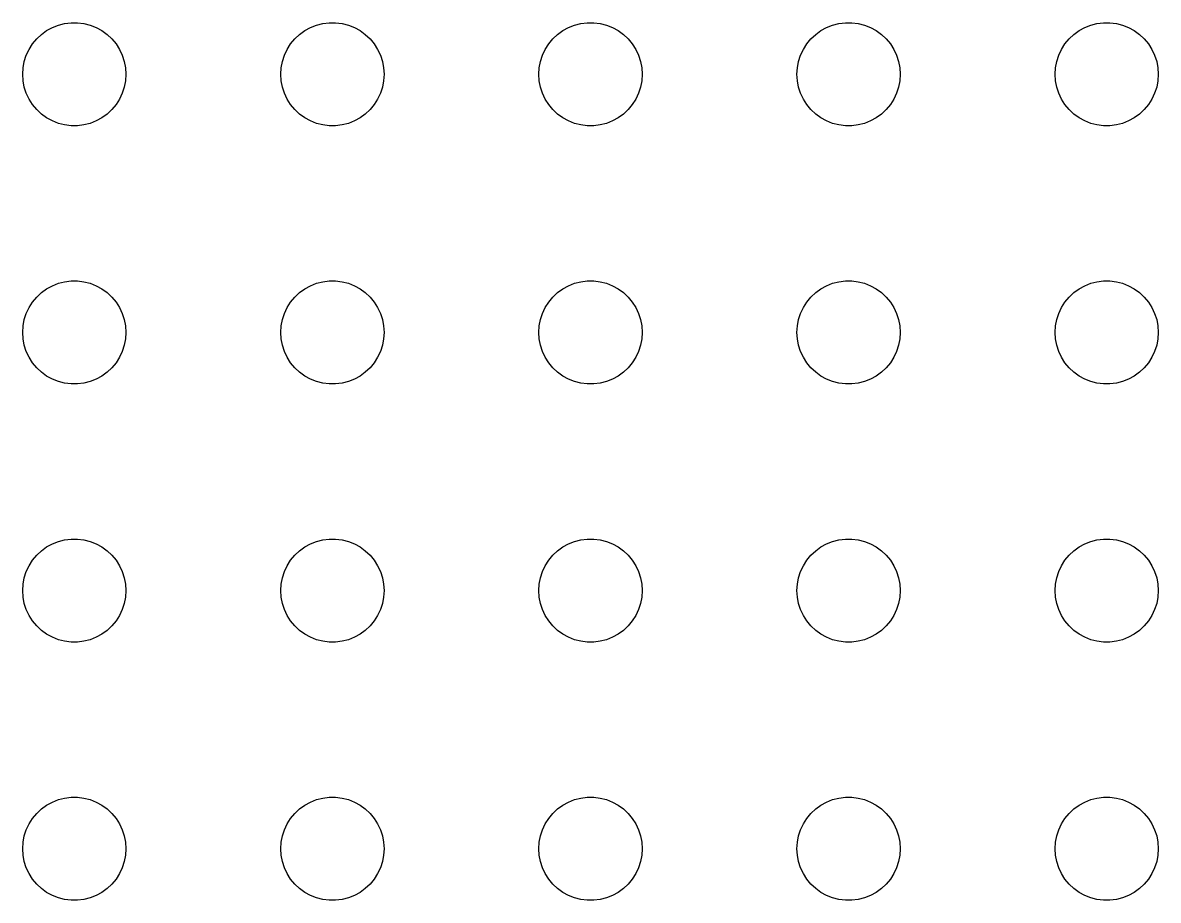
# Model space of a CAD drawing. Header units: metres. Extents: x -142 to 142, y -112 to 112.
# Drawn here: x -106.5 to -73.5, y -54 to -28.5 of the extents above; entities that cross this region are included whole.
import ezdxf

# ---------------------------------------------------------------- set-up
doc = ezdxf.new("R2010")
doc.units = ezdxf.units.M

msp = doc.modelspace()

# ---------------------------------------------------------------- linework, layer by layer
for p, q in [((-105.804, -28.7335), (-105.639, -28.6427)), ((-105.639, -28.6427), (-105.464, -28.5734)), ((-105.464, -28.5734), (-105.281, -28.5266)), ((-105.281, -28.5266), (-105.094, -28.503)), ((-105.094, -28.503), (-104.906, -28.503)), ((-104.906, -28.503), (-104.719, -28.5266)), ((-104.719, -28.5266), (-104.536, -28.5734)), ((-104.536, -28.5734), (-104.361, -28.6427)), ((-104.361, -28.6427), (-104.196, -28.7335)), ((-98.3037, -28.7335), (-98.1387, -28.6427)), ((-98.1387, -28.6427), (-97.9635, -28.5734)), ((-97.9635, -28.5734), (-97.7811, -28.5266)), ((-97.7811, -28.5266), (-97.5942, -28.503)), ((-97.5942, -28.503), (-97.4058, -28.503)), ((-97.4058, -28.503), (-97.2189, -28.5266)), ((-97.2189, -28.5266), (-97.0365, -28.5734)), ((-97.0365, -28.5734), (-96.8613, -28.6427)), ((-96.8613, -28.6427), (-96.6963, -28.7335)), ((-90.8037, -28.7335), (-90.6387, -28.6427)), ((-90.6387, -28.6427), (-90.4635, -28.5734)), ((-90.4635, -28.5734), (-90.2811, -28.5266)), ((-90.2811, -28.5266), (-90.0942, -28.503)), ((-90.0942, -28.503), (-89.9058, -28.503)), ((-89.9058, -28.503), (-89.7189, -28.5266)), ((-89.7189, -28.5266), (-89.5365, -28.5734)), ((-89.5365, -28.5734), (-89.3613, -28.6427)), ((-89.3613, -28.6427), (-89.1963, -28.7335)), ((-83.3037, -28.7335), (-83.1387, -28.6427)), ((-83.1387, -28.6427), (-82.9635, -28.5734)), ((-82.9635, -28.5734), (-82.7811, -28.5266)), ((-82.7811, -28.5266), (-82.5942, -28.503)), ((-82.5942, -28.503), (-82.4058, -28.503)), ((-82.4058, -28.503), (-82.2189, -28.5266)), ((-82.2189, -28.5266), (-82.0365, -28.5734)), ((-82.0365, -28.5734), (-81.8613, -28.6427)), ((-81.8613, -28.6427), (-81.6963, -28.7335)), ((-75.8037, -28.7335), (-75.6387, -28.6427)), ((-75.6387, -28.6427), (-75.4635, -28.5734)), ((-75.4635, -28.5734), (-75.2811, -28.5266)), ((-75.2811, -28.5266), (-75.0942, -28.503)), ((-75.0942, -28.503), (-74.9058, -28.503)), ((-74.9058, -28.503), (-74.7189, -28.5266)), ((-74.7189, -28.5266), (-74.5365, -28.5734)), ((-74.5365, -28.5734), (-74.3613, -28.6427)), ((-74.3613, -28.6427), (-74.1963, -28.7335)), ((-106.214, -29.1183), (-106.093, -28.9732)), ((-106.093, -28.9732), (-105.956, -28.8442)), ((-105.956, -28.8442), (-105.804, -28.7335)), ((-104.196, -28.7335), (-104.044, -28.8442)), ((-104.044, -28.8442), (-103.907, -28.9732)), ((-103.907, -28.9732), (-103.786, -29.1183)), ((-98.7135, -29.1183), (-98.5934, -28.9732)), ((-98.5934, -28.9732), (-98.4561, -28.8442)), ((-98.4561, -28.8442), (-98.3037, -28.7335)), ((-96.6963, -28.7335), (-96.5439, -28.8442)), ((-96.5439, -28.8442), (-96.4065, -28.9732)), ((-96.4065, -28.9732), (-96.2865, -29.1183)), ((-91.2135, -29.1183), (-91.0934, -28.9732)), ((-91.0934, -28.9732), (-90.9561, -28.8442)), ((-90.9561, -28.8442), (-90.8037, -28.7335)), ((-89.1963, -28.7335), (-89.0439, -28.8442)), ((-89.0439, -28.8442), (-88.9065, -28.9732)), ((-88.9065, -28.9732), (-88.7865, -29.1183)), ((-83.7135, -29.1183), (-83.5934, -28.9732)), ((-83.5934, -28.9732), (-83.4561, -28.8442)), ((-83.4561, -28.8442), (-83.3037, -28.7335)), ((-81.6963, -28.7335), (-81.5439, -28.8442)), ((-81.5439, -28.8442), (-81.4065, -28.9732)), ((-81.4065, -28.9732), (-81.2865, -29.1183)), ((-76.2135, -29.1183), (-76.0934, -28.9732)), ((-76.0934, -28.9732), (-75.9561, -28.8442)), ((-75.9561, -28.8442), (-75.8037, -28.7335)), ((-74.1963, -28.7335), (-74.0439, -28.8442)), ((-74.0439, -28.8442), (-73.9065, -28.9732)), ((-73.9065, -28.9732), (-73.7865, -29.1183)), ((-106.395, -29.4478), (-106.314, -29.2774)), ((-106.314, -29.2774), (-106.214, -29.1183)), ((-103.786, -29.1183), (-103.686, -29.2774)), ((-103.686, -29.2774), (-103.605, -29.4478)), ((-98.8947, -29.4478), (-98.8145, -29.2774)), ((-98.8145, -29.2774), (-98.7135, -29.1183)), ((-96.2865, -29.1183), (-96.1855, -29.2774)), ((-96.1855, -29.2774), (-96.1053, -29.4478)), ((-91.3947, -29.4478), (-91.3145, -29.2774)), ((-91.3145, -29.2774), (-91.2135, -29.1183)), ((-88.7865, -29.1183), (-88.6855, -29.2774)), ((-88.6855, -29.2774), (-88.6053, -29.4478)), ((-83.8947, -29.4478), (-83.8145, -29.2774)), ((-83.8145, -29.2774), (-83.7135, -29.1183)), ((-81.2865, -29.1183), (-81.1855, -29.2774)), ((-81.1855, -29.2774), (-81.1053, -29.4478)), ((-76.3947, -29.4478), (-76.3145, -29.2774)), ((-76.3145, -29.2774), (-76.2135, -29.1183)), ((-73.7865, -29.1183), (-73.6855, -29.2774)), ((-73.6855, -29.2774), (-73.6053, -29.4478)), ((-106.488, -29.812), (-106.453, -29.627)), ((-106.453, -29.627), (-106.395, -29.4478)), ((-103.605, -29.4478), (-103.547, -29.627)), ((-103.547, -29.627), (-103.512, -29.812)), ((-98.9882, -29.812), (-98.9529, -29.627)), ((-98.9529, -29.627), (-98.8947, -29.4478)), ((-96.1053, -29.4478), (-96.0471, -29.627)), ((-96.0471, -29.627), (-96.0118, -29.812)), ((-91.4882, -29.812), (-91.4529, -29.627)), ((-91.4529, -29.627), (-91.3947, -29.4478)), ((-88.6053, -29.4478), (-88.5471, -29.627)), ((-88.5471, -29.627), (-88.5118, -29.812)), ((-83.9882, -29.812), (-83.9529, -29.627)), ((-83.9529, -29.627), (-83.8947, -29.4478)), ((-81.1053, -29.4478), (-81.0471, -29.627)), ((-81.0471, -29.627), (-81.0118, -29.812)), ((-76.4882, -29.812), (-76.4529, -29.627)), ((-76.4529, -29.627), (-76.3947, -29.4478)), ((-73.6053, -29.4478), (-73.5471, -29.627)), ((-73.5471, -29.627), (-73.5118, -29.812)), ((-106.5, -30), (-106.488, -29.812)), ((-106.488, -30.188), (-106.5, -30)), ((-103.512, -29.812), (-103.5, -30)), ((-103.5, -30), (-103.512, -30.188)), ((-99, -30), (-98.9882, -29.812)), ((-98.9882, -30.188), (-99, -30)), ((-96.0118, -29.812), (-96, -30)), ((-96, -30), (-96.0118, -30.188)), ((-91.5, -30), (-91.4882, -29.812)), ((-91.4882, -30.188), (-91.5, -30)), ((-88.5118, -29.812), (-88.5, -30)), ((-88.5, -30), (-88.5118, -30.188)), ((-84, -30), (-83.9882, -29.812)), ((-83.9882, -30.188), (-84, -30)), ((-81.0118, -29.812), (-81, -30)), ((-81, -30), (-81.0118, -30.188)), ((-76.5, -30), (-76.4882, -29.812)), ((-76.4882, -30.188), (-76.5, -30)), ((-73.5118, -29.812), (-73.5, -30)), ((-73.5, -30), (-73.5118, -30.188)), ((-106.453, -30.373), (-106.488, -30.188)), ((-103.512, -30.188), (-103.547, -30.373)), ((-98.9529, -30.373), (-98.9882, -30.188)), ((-96.0118, -30.188), (-96.0471, -30.373)), ((-91.4529, -30.373), (-91.4882, -30.188)), ((-88.5118, -30.188), (-88.5471, -30.373)), ((-83.9529, -30.373), (-83.9882, -30.188)), ((-81.0118, -30.188), (-81.0471, -30.373)), ((-76.4529, -30.373), (-76.4882, -30.188)), ((-73.5118, -30.188), (-73.5471, -30.373)), ((-106.395, -30.5522), (-106.453, -30.373)), ((-106.314, -30.7226), (-106.395, -30.5522)), ((-103.605, -30.5522), (-103.686, -30.7226)), ((-103.547, -30.373), (-103.605, -30.5522)), ((-98.8947, -30.5522), (-98.9529, -30.373)), ((-98.8145, -30.7226), (-98.8947, -30.5522)), ((-96.1053, -30.5522), (-96.1855, -30.7226)), ((-96.0471, -30.373), (-96.1053, -30.5522)), ((-91.3947, -30.5522), (-91.4529, -30.373)), ((-91.3145, -30.7226), (-91.3947, -30.5522)), ((-88.6053, -30.5522), (-88.6855, -30.7226)), ((-88.5471, -30.373), (-88.6053, -30.5522)), ((-83.8947, -30.5522), (-83.9529, -30.373)), ((-83.8145, -30.7226), (-83.8947, -30.5522)), ((-81.1053, -30.5522), (-81.1855, -30.7226)), ((-81.0471, -30.373), (-81.1053, -30.5522)), ((-76.3947, -30.5522), (-76.4529, -30.373)), ((-76.3145, -30.7226), (-76.3947, -30.5522)), ((-73.6053, -30.5522), (-73.6855, -30.7226)), ((-73.5471, -30.373), (-73.6053, -30.5522)), ((-106.214, -30.8817), (-106.314, -30.7226)), ((-106.093, -31.0268), (-106.214, -30.8817)), ((-103.786, -30.8817), (-103.907, -31.0268)), ((-103.686, -30.7226), (-103.786, -30.8817)), ((-98.7135, -30.8817), (-98.8145, -30.7226)), ((-98.5934, -31.0268), (-98.7135, -30.8817)), ((-96.2865, -30.8817), (-96.4065, -31.0268)), ((-96.1855, -30.7226), (-96.2865, -30.8817)), ((-91.2135, -30.8817), (-91.3145, -30.7226)), ((-91.0934, -31.0268), (-91.2135, -30.8817)), ((-88.7865, -30.8817), (-88.9065, -31.0268)), ((-88.6855, -30.7226), (-88.7865, -30.8817)), ((-83.7135, -30.8817), (-83.8145, -30.7226)), ((-83.5934, -31.0268), (-83.7135, -30.8817)), ((-81.2865, -30.8817), (-81.4065, -31.0268)), ((-81.1855, -30.7226), (-81.2865, -30.8817)), ((-76.2135, -30.8817), (-76.3145, -30.7226)), ((-76.0934, -31.0268), (-76.2135, -30.8817)), ((-73.7865, -30.8817), (-73.9065, -31.0268)), ((-73.6855, -30.7226), (-73.7865, -30.8817)), ((-105.956, -31.1558), (-106.093, -31.0268)), ((-105.804, -31.2665), (-105.956, -31.1558)), ((-105.639, -31.3572), (-105.804, -31.2665)), ((-104.196, -31.2665), (-104.361, -31.3572)), ((-104.044, -31.1558), (-104.196, -31.2665)), ((-103.907, -31.0268), (-104.044, -31.1558)), ((-98.4561, -31.1558), (-98.5934, -31.0268)), ((-98.3037, -31.2665), (-98.4561, -31.1558)), ((-98.1387, -31.3572), (-98.3037, -31.2665)), ((-96.6963, -31.2665), (-96.8613, -31.3572)), ((-96.5439, -31.1558), (-96.6963, -31.2665)), ((-96.4065, -31.0268), (-96.5439, -31.1558)), ((-90.9561, -31.1558), (-91.0934, -31.0268)), ((-90.8037, -31.2665), (-90.9561, -31.1558)), ((-90.6387, -31.3572), (-90.8037, -31.2665)), ((-89.1963, -31.2665), (-89.3613, -31.3572)), ((-89.0439, -31.1558), (-89.1963, -31.2665)), ((-88.9065, -31.0268), (-89.0439, -31.1558)), ((-83.4561, -31.1558), (-83.5934, -31.0268)), ((-83.3037, -31.2665), (-83.4561, -31.1558)), ((-83.1387, -31.3572), (-83.3037, -31.2665)), ((-81.6963, -31.2665), (-81.8613, -31.3572)), ((-81.5439, -31.1558), (-81.6963, -31.2665)), ((-81.4065, -31.0268), (-81.5439, -31.1558)), ((-75.9561, -31.1558), (-76.0934, -31.0268)), ((-75.8037, -31.2665), (-75.9561, -31.1558)), ((-75.6387, -31.3572), (-75.8037, -31.2665)), ((-74.1963, -31.2665), (-74.3613, -31.3572)), ((-74.0439, -31.1558), (-74.1963, -31.2665)), ((-73.9065, -31.0268), (-74.0439, -31.1558)), ((-105.464, -31.4266), (-105.639, -31.3572)), ((-105.281, -31.4734), (-105.464, -31.4266)), ((-105.094, -31.497), (-105.281, -31.4734)), ((-104.906, -31.497), (-105.094, -31.497)), ((-104.719, -31.4734), (-104.906, -31.497)), ((-104.536, -31.4266), (-104.719, -31.4734)), ((-104.361, -31.3572), (-104.536, -31.4266)), ((-97.9635, -31.4266), (-98.1387, -31.3572)), ((-97.7811, -31.4734), (-97.9635, -31.4266)), ((-97.5942, -31.497), (-97.7811, -31.4734)), ((-97.4058, -31.497), (-97.5942, -31.497)), ((-97.2189, -31.4734), (-97.4058, -31.497)), ((-97.0365, -31.4266), (-97.2189, -31.4734)), ((-96.8613, -31.3572), (-97.0365, -31.4266)), ((-90.4635, -31.4266), (-90.6387, -31.3572)), ((-90.2811, -31.4734), (-90.4635, -31.4266)), ((-90.0942, -31.497), (-90.2811, -31.4734)), ((-89.9058, -31.497), (-90.0942, -31.497)), ((-89.7189, -31.4734), (-89.9058, -31.497)), ((-89.5365, -31.4266), (-89.7189, -31.4734)), ((-89.3613, -31.3572), (-89.5365, -31.4266)), ((-82.9635, -31.4266), (-83.1387, -31.3572)), ((-82.7811, -31.4734), (-82.9635, -31.4266)), ((-82.5942, -31.497), (-82.7811, -31.4734)), ((-82.4058, -31.497), (-82.5942, -31.497)), ((-82.2189, -31.4734), (-82.4058, -31.497)), ((-82.0365, -31.4266), (-82.2189, -31.4734)), ((-81.8613, -31.3572), (-82.0365, -31.4266)), ((-75.4635, -31.4266), (-75.6387, -31.3572)), ((-75.2811, -31.4734), (-75.4635, -31.4266)), ((-75.0942, -31.497), (-75.2811, -31.4734)), ((-74.9058, -31.497), (-75.0942, -31.497)), ((-74.7189, -31.4734), (-74.9058, -31.497)), ((-74.5365, -31.4266), (-74.7189, -31.4734)), ((-74.3613, -31.3572), (-74.5365, -31.4266)), ((-105.956, -36.3442), (-105.804, -36.2335)), ((-105.804, -36.2335), (-105.639, -36.1428)), ((-105.639, -36.1428), (-105.464, -36.0734)), ((-105.464, -36.0734), (-105.281, -36.0266)), ((-105.281, -36.0266), (-105.094, -36.003)), ((-105.094, -36.003), (-104.906, -36.003)), ((-104.906, -36.003), (-104.719, -36.0266)), ((-104.719, -36.0266), (-104.536, -36.0734)), ((-104.536, -36.0734), (-104.361, -36.1428)), ((-104.361, -36.1428), (-104.196, -36.2335)), ((-104.196, -36.2335), (-104.044, -36.3442)), ((-98.4561, -36.3442), (-98.3037, -36.2335)), ((-98.3037, -36.2335), (-98.1387, -36.1428)), ((-98.1387, -36.1428), (-97.9635, -36.0734)), ((-97.9635, -36.0734), (-97.7811, -36.0266)), ((-97.7811, -36.0266), (-97.5942, -36.003)), ((-97.5942, -36.003), (-97.4058, -36.003)), ((-97.4058, -36.003), (-97.2189, -36.0266)), ((-97.2189, -36.0266), (-97.0365, -36.0734)), ((-97.0365, -36.0734), (-96.8613, -36.1428)), ((-96.8613, -36.1428), (-96.6963, -36.2335)), ((-96.6963, -36.2335), (-96.5439, -36.3442)), ((-90.9561, -36.3442), (-90.8037, -36.2335)), ((-90.8037, -36.2335), (-90.6387, -36.1428)), ((-90.6387, -36.1428), (-90.4635, -36.0734)), ((-90.4635, -36.0734), (-90.2811, -36.0266)), ((-90.2811, -36.0266), (-90.0942, -36.003)), ((-90.0942, -36.003), (-89.9058, -36.003)), ((-89.9058, -36.003), (-89.7189, -36.0266)), ((-89.7189, -36.0266), (-89.5365, -36.0734)), ((-89.5365, -36.0734), (-89.3613, -36.1428)), ((-89.3613, -36.1428), (-89.1963, -36.2335)), ((-89.1963, -36.2335), (-89.0439, -36.3442)), ((-83.4561, -36.3442), (-83.3037, -36.2335)), ((-83.3037, -36.2335), (-83.1387, -36.1428)), ((-83.1387, -36.1428), (-82.9635, -36.0734)), ((-82.9635, -36.0734), (-82.7811, -36.0266)), ((-82.7811, -36.0266), (-82.5942, -36.003)), ((-82.5942, -36.003), (-82.4058, -36.003)), ((-82.4058, -36.003), (-82.2189, -36.0266)), ((-82.2189, -36.0266), (-82.0365, -36.0734)), ((-82.0365, -36.0734), (-81.8613, -36.1428)), ((-81.8613, -36.1428), (-81.6963, -36.2335)), ((-81.6963, -36.2335), (-81.5439, -36.3442)), ((-75.9561, -36.3442), (-75.8037, -36.2335)), ((-75.8037, -36.2335), (-75.6387, -36.1428)), ((-75.6387, -36.1428), (-75.4635, -36.0734)), ((-75.4635, -36.0734), (-75.2811, -36.0266)), ((-75.2811, -36.0266), (-75.0942, -36.003)), ((-75.0942, -36.003), (-74.9058, -36.003)), ((-74.9058, -36.003), (-74.7189, -36.0266)), ((-74.7189, -36.0266), (-74.5365, -36.0734)), ((-74.5365, -36.0734), (-74.3613, -36.1428)), ((-74.3613, -36.1428), (-74.1963, -36.2335)), ((-74.1963, -36.2335), (-74.0439, -36.3442)), ((-106.314, -36.7774), (-106.214, -36.6183)), ((-106.214, -36.6183), (-106.093, -36.4732)), ((-106.093, -36.4732), (-105.956, -36.3442)), ((-104.044, -36.3442), (-103.907, -36.4732)), ((-103.907, -36.4732), (-103.786, -36.6183)), ((-103.786, -36.6183), (-103.686, -36.7774)), ((-98.8145, -36.7774), (-98.7135, -36.6183)), ((-98.7135, -36.6183), (-98.5934, -36.4732)), ((-98.5934, -36.4732), (-98.4561, -36.3442)), ((-96.5439, -36.3442), (-96.4065, -36.4732)), ((-96.4065, -36.4732), (-96.2865, -36.6183)), ((-96.2865, -36.6183), (-96.1855, -36.7774)), ((-91.3145, -36.7774), (-91.2135, -36.6183)), ((-91.2135, -36.6183), (-91.0934, -36.4732)), ((-91.0934, -36.4732), (-90.9561, -36.3442)), ((-89.0439, -36.3442), (-88.9065, -36.4732)), ((-88.9065, -36.4732), (-88.7865, -36.6183)), ((-88.7865, -36.6183), (-88.6855, -36.7774)), ((-83.8145, -36.7774), (-83.7135, -36.6183)), ((-83.7135, -36.6183), (-83.5934, -36.4732)), ((-83.5934, -36.4732), (-83.4561, -36.3442)), ((-81.5439, -36.3442), (-81.4065, -36.4732)), ((-81.4065, -36.4732), (-81.2865, -36.6183)), ((-81.2865, -36.6183), (-81.1855, -36.7774)), ((-76.3145, -36.7774), (-76.2135, -36.6183)), ((-76.2135, -36.6183), (-76.0934, -36.4732)), ((-76.0934, -36.4732), (-75.9561, -36.3442)), ((-74.0439, -36.3442), (-73.9065, -36.4732)), ((-73.9065, -36.4732), (-73.7865, -36.6183)), ((-73.7865, -36.6183), (-73.6855, -36.7774)), ((-106.453, -37.127), (-106.395, -36.9478)), ((-106.395, -36.9478), (-106.314, -36.7774)), ((-103.686, -36.7774), (-103.605, -36.9478)), ((-103.605, -36.9478), (-103.547, -37.127)), ((-98.9529, -37.127), (-98.8947, -36.9478)), ((-98.8947, -36.9478), (-98.8145, -36.7774)), ((-96.1855, -36.7774), (-96.1053, -36.9478)), ((-96.1053, -36.9478), (-96.0471, -37.127)), ((-91.4529, -37.127), (-91.3947, -36.9478)), ((-91.3947, -36.9478), (-91.3145, -36.7774)), ((-88.6855, -36.7774), (-88.6053, -36.9478)), ((-88.6053, -36.9478), (-88.5471, -37.127)), ((-83.9529, -37.127), (-83.8947, -36.9478)), ((-83.8947, -36.9478), (-83.8145, -36.7774)), ((-81.1855, -36.7774), (-81.1053, -36.9478)), ((-81.1053, -36.9478), (-81.0471, -37.127)), ((-76.4529, -37.127), (-76.3947, -36.9478)), ((-76.3947, -36.9478), (-76.3145, -36.7774)), ((-73.6855, -36.7774), (-73.6053, -36.9478)), ((-73.6053, -36.9478), (-73.5471, -37.127)), ((-106.488, -37.312), (-106.453, -37.127)), ((-103.547, -37.127), (-103.512, -37.312)), ((-98.9882, -37.312), (-98.9529, -37.127)), ((-96.0471, -37.127), (-96.0118, -37.312)), ((-91.4882, -37.312), (-91.4529, -37.127)), ((-88.5471, -37.127), (-88.5118, -37.312)), ((-83.9882, -37.312), (-83.9529, -37.127)), ((-81.0471, -37.127), (-81.0118, -37.312)), ((-76.4882, -37.312), (-76.4529, -37.127)), ((-73.5471, -37.127), (-73.5118, -37.312)), ((-106.5, -37.5), (-106.488, -37.312)), ((-106.488, -37.688), (-106.5, -37.5)), ((-103.512, -37.312), (-103.5, -37.5)), ((-103.5, -37.5), (-103.512, -37.688)), ((-99, -37.5), (-98.9882, -37.312)), ((-98.9882, -37.688), (-99, -37.5)), ((-96.0118, -37.312), (-96, -37.5)), ((-96, -37.5), (-96.0118, -37.688)), ((-91.5, -37.5), (-91.4882, -37.312)), ((-91.4882, -37.688), (-91.5, -37.5)), ((-88.5118, -37.312), (-88.5, -37.5)), ((-88.5, -37.5), (-88.5118, -37.688)), ((-84, -37.5), (-83.9882, -37.312)), ((-83.9882, -37.688), (-84, -37.5)), ((-81.0118, -37.312), (-81, -37.5)), ((-81, -37.5), (-81.0118, -37.688)), ((-76.5, -37.5), (-76.4882, -37.312)), ((-76.4882, -37.688), (-76.5, -37.5)), ((-73.5118, -37.312), (-73.5, -37.5)), ((-73.5, -37.5), (-73.5118, -37.688)), ((-106.453, -37.873), (-106.488, -37.688)), ((-106.395, -38.0522), (-106.453, -37.873)), ((-103.547, -37.873), (-103.605, -38.0522)), ((-103.512, -37.688), (-103.547, -37.873)), ((-98.9529, -37.873), (-98.9882, -37.688)), ((-98.8947, -38.0522), (-98.9529, -37.873)), ((-96.0471, -37.873), (-96.1053, -38.0522)), ((-96.0118, -37.688), (-96.0471, -37.873)), ((-91.4529, -37.873), (-91.4882, -37.688)), ((-91.3947, -38.0522), (-91.4529, -37.873)), ((-88.5471, -37.873), (-88.6053, -38.0522)), ((-88.5118, -37.688), (-88.5471, -37.873)), ((-83.9529, -37.873), (-83.9882, -37.688)), ((-83.8947, -38.0522), (-83.9529, -37.873)), ((-81.0471, -37.873), (-81.1053, -38.0522)), ((-81.0118, -37.688), (-81.0471, -37.873)), ((-76.4529, -37.873), (-76.4882, -37.688)), ((-76.3947, -38.0522), (-76.4529, -37.873)), ((-73.5471, -37.873), (-73.6053, -38.0522)), ((-73.5118, -37.688), (-73.5471, -37.873)), ((-106.314, -38.2226), (-106.395, -38.0522)), ((-106.214, -38.3817), (-106.314, -38.2226)), ((-103.686, -38.2226), (-103.786, -38.3817)), ((-103.605, -38.0522), (-103.686, -38.2226)), ((-98.8145, -38.2226), (-98.8947, -38.0522)), ((-98.7135, -38.3817), (-98.8145, -38.2226)), ((-96.1855, -38.2226), (-96.2865, -38.3817)), ((-96.1053, -38.0522), (-96.1855, -38.2226)), ((-91.3145, -38.2226), (-91.3947, -38.0522)), ((-91.2135, -38.3817), (-91.3145, -38.2226)), ((-88.6855, -38.2226), (-88.7865, -38.3817)), ((-88.6053, -38.0522), (-88.6855, -38.2226)), ((-83.8145, -38.2226), (-83.8947, -38.0522)), ((-83.7135, -38.3817), (-83.8145, -38.2226)), ((-81.1855, -38.2226), (-81.2865, -38.3817)), ((-81.1053, -38.0522), (-81.1855, -38.2226)), ((-76.3145, -38.2226), (-76.3947, -38.0522)), ((-76.2135, -38.3817), (-76.3145, -38.2226)), ((-73.6855, -38.2226), (-73.7865, -38.3817)), ((-73.6053, -38.0522), (-73.6855, -38.2226)), ((-106.093, -38.5268), (-106.214, -38.3817)), ((-105.956, -38.6558), (-106.093, -38.5268)), ((-103.907, -38.5268), (-104.044, -38.6558)), ((-103.786, -38.3817), (-103.907, -38.5268)), ((-98.5934, -38.5268), (-98.7135, -38.3817)), ((-98.4561, -38.6558), (-98.5934, -38.5268)), ((-96.4065, -38.5268), (-96.5439, -38.6558)), ((-96.2865, -38.3817), (-96.4065, -38.5268)), ((-91.0934, -38.5268), (-91.2135, -38.3817)), ((-90.9561, -38.6558), (-91.0934, -38.5268)), ((-88.9065, -38.5268), (-89.0439, -38.6558)), ((-88.7865, -38.3817), (-88.9065, -38.5268)), ((-83.5934, -38.5268), (-83.7135, -38.3817)), ((-83.4561, -38.6558), (-83.5934, -38.5268)), ((-81.4065, -38.5268), (-81.5439, -38.6558)), ((-81.2865, -38.3817), (-81.4065, -38.5268)), ((-76.0934, -38.5268), (-76.2135, -38.3817)), ((-75.9561, -38.6558), (-76.0934, -38.5268)), ((-73.9065, -38.5268), (-74.0439, -38.6558)), ((-73.7865, -38.3817), (-73.9065, -38.5268)), ((-105.804, -38.7665), (-105.956, -38.6558)), ((-105.639, -38.8572), (-105.804, -38.7665)), ((-105.464, -38.9266), (-105.639, -38.8572)), ((-105.281, -38.9734), (-105.464, -38.9266)), ((-104.536, -38.9266), (-104.719, -38.9734)), ((-104.361, -38.8572), (-104.536, -38.9266)), ((-104.196, -38.7665), (-104.361, -38.8572)), ((-104.044, -38.6558), (-104.196, -38.7665)), ((-98.3037, -38.7665), (-98.4561, -38.6558)), ((-98.1387, -38.8572), (-98.3037, -38.7665)), ((-97.9635, -38.9266), (-98.1387, -38.8572)), ((-97.7811, -38.9734), (-97.9635, -38.9266)), ((-97.0365, -38.9266), (-97.2189, -38.9734)), ((-96.8613, -38.8572), (-97.0365, -38.9266)), ((-96.6963, -38.7665), (-96.8613, -38.8572)), ((-96.5439, -38.6558), (-96.6963, -38.7665)), ((-90.8037, -38.7665), (-90.9561, -38.6558)), ((-90.6387, -38.8572), (-90.8037, -38.7665)), ((-90.4635, -38.9266), (-90.6387, -38.8572)), ((-90.2811, -38.9734), (-90.4635, -38.9266)), ((-89.5365, -38.9266), (-89.7189, -38.9734)), ((-89.3613, -38.8572), (-89.5365, -38.9266)), ((-89.1963, -38.7665), (-89.3613, -38.8572)), ((-89.0439, -38.6558), (-89.1963, -38.7665)), ((-83.3037, -38.7665), (-83.4561, -38.6558)), ((-83.1387, -38.8572), (-83.3037, -38.7665)), ((-82.9635, -38.9266), (-83.1387, -38.8572)), ((-82.7811, -38.9734), (-82.9635, -38.9266)), ((-82.0365, -38.9266), (-82.2189, -38.9734)), ((-81.8613, -38.8572), (-82.0365, -38.9266)), ((-81.6963, -38.7665), (-81.8613, -38.8572)), ((-81.5439, -38.6558), (-81.6963, -38.7665)), ((-75.8037, -38.7665), (-75.9561, -38.6558)), ((-75.6387, -38.8572), (-75.8037, -38.7665)), ((-75.4635, -38.9266), (-75.6387, -38.8572)), ((-75.2811, -38.9734), (-75.4635, -38.9266)), ((-74.5365, -38.9266), (-74.7189, -38.9734)), ((-74.3613, -38.8572), (-74.5365, -38.9266)), ((-74.1963, -38.7665), (-74.3613, -38.8572)), ((-74.0439, -38.6558), (-74.1963, -38.7665)), ((-105.094, -38.997), (-105.281, -38.9734)), ((-104.906, -38.997), (-105.094, -38.997)), ((-104.719, -38.9734), (-104.906, -38.997)), ((-97.5942, -38.997), (-97.7811, -38.9734)), ((-97.4058, -38.997), (-97.5942, -38.997)), ((-97.2189, -38.9734), (-97.4058, -38.997)), ((-90.0942, -38.997), (-90.2811, -38.9734)), ((-89.9058, -38.997), (-90.0942, -38.997)), ((-89.7189, -38.9734), (-89.9058, -38.997)), ((-82.5942, -38.997), (-82.7811, -38.9734)), ((-82.4058, -38.997), (-82.5942, -38.997)), ((-82.2189, -38.9734), (-82.4058, -38.997)), ((-75.0942, -38.997), (-75.2811, -38.9734)), ((-74.9058, -38.997), (-75.0942, -38.997)), ((-74.7189, -38.9734), (-74.9058, -38.997)), ((-105.464, -43.5734), (-105.281, -43.5266)), ((-105.281, -43.5266), (-105.094, -43.503)), ((-105.094, -43.503), (-104.906, -43.503)), ((-104.906, -43.503), (-104.719, -43.5266)), ((-104.719, -43.5266), (-104.536, -43.5734)), ((-97.9635, -43.5734), (-97.7811, -43.5266)), ((-97.7811, -43.5266), (-97.5942, -43.503)), ((-97.5942, -43.503), (-97.4058, -43.503)), ((-97.4058, -43.503), (-97.2189, -43.5266)), ((-97.2189, -43.5266), (-97.0365, -43.5734)), ((-90.4635, -43.5734), (-90.2811, -43.5266)), ((-90.2811, -43.5266), (-90.0942, -43.503)), ((-90.0942, -43.503), (-89.9058, -43.503)), ((-89.9058, -43.503), (-89.7189, -43.5266)), ((-89.7189, -43.5266), (-89.5365, -43.5734)), ((-82.9635, -43.5734), (-82.7811, -43.5266)), ((-82.7811, -43.5266), (-82.5942, -43.503)), ((-82.5942, -43.503), (-82.4058, -43.503)), ((-82.4058, -43.503), (-82.2189, -43.5266)), ((-82.2189, -43.5266), (-82.0365, -43.5734)), ((-75.4635, -43.5734), (-75.2811, -43.5266)), ((-75.2811, -43.5266), (-75.0942, -43.503)), ((-75.0942, -43.503), (-74.9058, -43.503)), ((-74.9058, -43.503), (-74.7189, -43.5266)), ((-74.7189, -43.5266), (-74.5365, -43.5734)), ((-106.093, -43.9732), (-105.956, -43.8442)), ((-105.956, -43.8442), (-105.804, -43.7335)), ((-105.804, -43.7335), (-105.639, -43.6428)), ((-105.639, -43.6428), (-105.464, -43.5734)), ((-104.536, -43.5734), (-104.361, -43.6428)), ((-104.361, -43.6428), (-104.196, -43.7335)), ((-104.196, -43.7335), (-104.044, -43.8442)), ((-104.044, -43.8442), (-103.907, -43.9732)), ((-98.5934, -43.9732), (-98.4561, -43.8442)), ((-98.4561, -43.8442), (-98.3037, -43.7335)), ((-98.3037, -43.7335), (-98.1387, -43.6428)), ((-98.1387, -43.6428), (-97.9635, -43.5734)), ((-97.0365, -43.5734), (-96.8613, -43.6428)), ((-96.8613, -43.6428), (-96.6963, -43.7335)), ((-96.6963, -43.7335), (-96.5439, -43.8442)), ((-96.5439, -43.8442), (-96.4065, -43.9732)), ((-91.0934, -43.9732), (-90.9561, -43.8442)), ((-90.9561, -43.8442), (-90.8037, -43.7335)), ((-90.8037, -43.7335), (-90.6387, -43.6428)), ((-90.6387, -43.6428), (-90.4635, -43.5734)), ((-89.5365, -43.5734), (-89.3613, -43.6428)), ((-89.3613, -43.6428), (-89.1963, -43.7335)), ((-89.1963, -43.7335), (-89.0439, -43.8442)), ((-89.0439, -43.8442), (-88.9065, -43.9732)), ((-83.5934, -43.9732), (-83.4561, -43.8442)), ((-83.4561, -43.8442), (-83.3037, -43.7335)), ((-83.3037, -43.7335), (-83.1387, -43.6428)), ((-83.1387, -43.6428), (-82.9635, -43.5734)), ((-82.0365, -43.5734), (-81.8613, -43.6428)), ((-81.8613, -43.6428), (-81.6963, -43.7335)), ((-81.6963, -43.7335), (-81.5439, -43.8442)), ((-81.5439, -43.8442), (-81.4065, -43.9732)), ((-76.0934, -43.9732), (-75.9561, -43.8442)), ((-75.9561, -43.8442), (-75.8037, -43.7335)), ((-75.8037, -43.7335), (-75.6387, -43.6428)), ((-75.6387, -43.6428), (-75.4635, -43.5734)), ((-74.5365, -43.5734), (-74.3613, -43.6428)), ((-74.3613, -43.6428), (-74.1963, -43.7335)), ((-74.1963, -43.7335), (-74.0439, -43.8442)), ((-74.0439, -43.8442), (-73.9065, -43.9732)), ((-106.314, -44.2774), (-106.214, -44.1183)), ((-106.214, -44.1183), (-106.093, -43.9732)), ((-103.907, -43.9732), (-103.786, -44.1183)), ((-103.786, -44.1183), (-103.686, -44.2774)), ((-98.8145, -44.2774), (-98.7135, -44.1183)), ((-98.7135, -44.1183), (-98.5934, -43.9732)), ((-96.4065, -43.9732), (-96.2865, -44.1183)), ((-96.2865, -44.1183), (-96.1855, -44.2774)), ((-91.3145, -44.2774), (-91.2135, -44.1183)), ((-91.2135, -44.1183), (-91.0934, -43.9732)), ((-88.9065, -43.9732), (-88.7865, -44.1183)), ((-88.7865, -44.1183), (-88.6855, -44.2774)), ((-83.8145, -44.2774), (-83.7135, -44.1183)), ((-83.7135, -44.1183), (-83.5934, -43.9732)), ((-81.4065, -43.9732), (-81.2865, -44.1183)), ((-81.2865, -44.1183), (-81.1855, -44.2774)), ((-76.3145, -44.2774), (-76.2135, -44.1183)), ((-76.2135, -44.1183), (-76.0934, -43.9732)), ((-73.9065, -43.9732), (-73.7865, -44.1183)), ((-73.7865, -44.1183), (-73.6855, -44.2774)), ((-106.453, -44.627), (-106.395, -44.4478)), ((-106.395, -44.4478), (-106.314, -44.2774)), ((-103.686, -44.2774), (-103.605, -44.4478)), ((-103.605, -44.4478), (-103.547, -44.627)), ((-98.9529, -44.627), (-98.8947, -44.4478)), ((-98.8947, -44.4478), (-98.8145, -44.2774)), ((-96.1855, -44.2774), (-96.1053, -44.4478)), ((-96.1053, -44.4478), (-96.0471, -44.627)), ((-91.4529, -44.627), (-91.3947, -44.4478)), ((-91.3947, -44.4478), (-91.3145, -44.2774)), ((-88.6855, -44.2774), (-88.6053, -44.4478)), ((-88.6053, -44.4478), (-88.5471, -44.627)), ((-83.9529, -44.627), (-83.8947, -44.4478)), ((-83.8947, -44.4478), (-83.8145, -44.2774)), ((-81.1855, -44.2774), (-81.1053, -44.4478)), ((-81.1053, -44.4478), (-81.0471, -44.627)), ((-76.4529, -44.627), (-76.3947, -44.4478)), ((-76.3947, -44.4478), (-76.3145, -44.2774)), ((-73.6855, -44.2774), (-73.6053, -44.4478)), ((-73.6053, -44.4478), (-73.5471, -44.627)), ((-106.5, -45), (-106.488, -44.812)), ((-106.488, -44.812), (-106.453, -44.627)), ((-103.547, -44.627), (-103.512, -44.812)), ((-103.512, -44.812), (-103.5, -45)), ((-99, -45), (-98.9882, -44.812)), ((-98.9882, -44.812), (-98.9529, -44.627)), ((-96.0471, -44.627), (-96.0118, -44.812)), ((-96.0118, -44.812), (-96, -45)), ((-91.5, -45), (-91.4882, -44.812)), ((-91.4882, -44.812), (-91.4529, -44.627)), ((-88.5471, -44.627), (-88.5118, -44.812)), ((-88.5118, -44.812), (-88.5, -45)), ((-84, -45), (-83.9882, -44.812)), ((-83.9882, -44.812), (-83.9529, -44.627)), ((-81.0471, -44.627), (-81.0118, -44.812)), ((-81.0118, -44.812), (-81, -45)), ((-76.5, -45), (-76.4882, -44.812)), ((-76.4882, -44.812), (-76.4529, -44.627)), ((-73.5471, -44.627), (-73.5118, -44.812)), ((-73.5118, -44.812), (-73.5, -45)), ((-106.488, -45.188), (-106.5, -45)), ((-106.453, -45.373), (-106.488, -45.188)), ((-103.512, -45.188), (-103.547, -45.373)), ((-103.5, -45), (-103.512, -45.188)), ((-98.9882, -45.188), (-99, -45)), ((-98.9529, -45.373), (-98.9882, -45.188)), ((-96.0118, -45.188), (-96.0471, -45.373)), ((-96, -45), (-96.0118, -45.188)), ((-91.4882, -45.188), (-91.5, -45)), ((-91.4529, -45.373), (-91.4882, -45.188)), ((-88.5118, -45.188), (-88.5471, -45.373)), ((-88.5, -45), (-88.5118, -45.188)), ((-83.9882, -45.188), (-84, -45)), ((-83.9529, -45.373), (-83.9882, -45.188)), ((-81.0118, -45.188), (-81.0471, -45.373)), ((-81, -45), (-81.0118, -45.188)), ((-76.4882, -45.188), (-76.5, -45)), ((-76.4529, -45.373), (-76.4882, -45.188)), ((-73.5118, -45.188), (-73.5471, -45.373)), ((-73.5, -45), (-73.5118, -45.188)), ((-106.395, -45.5522), (-106.453, -45.373)), ((-103.547, -45.373), (-103.605, -45.5522)), ((-98.8947, -45.5522), (-98.9529, -45.373)), ((-96.0471, -45.373), (-96.1053, -45.5522)), ((-91.3947, -45.5522), (-91.4529, -45.373)), ((-88.5471, -45.373), (-88.6053, -45.5522)), ((-83.8947, -45.5522), (-83.9529, -45.373)), ((-81.0471, -45.373), (-81.1053, -45.5522)), ((-76.3947, -45.5522), (-76.4529, -45.373)), ((-73.5471, -45.373), (-73.6053, -45.5522)), ((-106.314, -45.7226), (-106.395, -45.5522)), ((-106.214, -45.8817), (-106.314, -45.7226)), ((-103.686, -45.7226), (-103.786, -45.8817)), ((-103.605, -45.5522), (-103.686, -45.7226)), ((-98.8145, -45.7226), (-98.8947, -45.5522)), ((-98.7135, -45.8817), (-98.8145, -45.7226)), ((-96.1855, -45.7226), (-96.2865, -45.8817)), ((-96.1053, -45.5522), (-96.1855, -45.7226)), ((-91.3145, -45.7226), (-91.3947, -45.5522)), ((-91.2135, -45.8817), (-91.3145, -45.7226)), ((-88.6855, -45.7226), (-88.7865, -45.8817)), ((-88.6053, -45.5522), (-88.6855, -45.7226)), ((-83.8145, -45.7226), (-83.8947, -45.5522)), ((-83.7135, -45.8817), (-83.8145, -45.7226)), ((-81.1855, -45.7226), (-81.2865, -45.8817)), ((-81.1053, -45.5522), (-81.1855, -45.7226)), ((-76.3145, -45.7226), (-76.3947, -45.5522)), ((-76.2135, -45.8817), (-76.3145, -45.7226)), ((-73.6855, -45.7226), (-73.7865, -45.8817)), ((-73.6053, -45.5522), (-73.6855, -45.7226)), ((-106.093, -46.0268), (-106.214, -45.8817)), ((-105.956, -46.1558), (-106.093, -46.0268)), ((-105.804, -46.2665), (-105.956, -46.1558)), ((-104.044, -46.1558), (-104.196, -46.2665)), ((-103.907, -46.0268), (-104.044, -46.1558)), ((-103.786, -45.8817), (-103.907, -46.0268)), ((-98.5934, -46.0268), (-98.7135, -45.8817)), ((-98.4561, -46.1558), (-98.5934, -46.0268)), ((-98.3037, -46.2665), (-98.4561, -46.1558)), ((-96.5439, -46.1558), (-96.6963, -46.2665)), ((-96.4065, -46.0268), (-96.5439, -46.1558)), ((-96.2865, -45.8817), (-96.4065, -46.0268)), ((-91.0934, -46.0268), (-91.2135, -45.8817)), ((-90.9561, -46.1558), (-91.0934, -46.0268)), ((-90.8037, -46.2665), (-90.9561, -46.1558)), ((-89.0439, -46.1558), (-89.1963, -46.2665)), ((-88.9065, -46.0268), (-89.0439, -46.1558)), ((-88.7865, -45.8817), (-88.9065, -46.0268)), ((-83.5934, -46.0268), (-83.7135, -45.8817)), ((-83.4561, -46.1558), (-83.5934, -46.0268)), ((-83.3037, -46.2665), (-83.4561, -46.1558)), ((-81.5439, -46.1558), (-81.6963, -46.2665)), ((-81.4065, -46.0268), (-81.5439, -46.1558)), ((-81.2865, -45.8817), (-81.4065, -46.0268)), ((-76.0934, -46.0268), (-76.2135, -45.8817)), ((-75.9561, -46.1558), (-76.0934, -46.0268)), ((-75.8037, -46.2665), (-75.9561, -46.1558)), ((-74.0439, -46.1558), (-74.1963, -46.2665)), ((-73.9065, -46.0268), (-74.0439, -46.1558)), ((-73.7865, -45.8817), (-73.9065, -46.0268)), ((-105.639, -46.3572), (-105.804, -46.2665)), ((-105.464, -46.4266), (-105.639, -46.3572)), ((-105.281, -46.4734), (-105.464, -46.4266)), ((-105.094, -46.497), (-105.281, -46.4734)), ((-104.906, -46.497), (-105.094, -46.497)), ((-104.719, -46.4734), (-104.906, -46.497)), ((-104.536, -46.4266), (-104.719, -46.4734)), ((-104.361, -46.3572), (-104.536, -46.4266)), ((-104.196, -46.2665), (-104.361, -46.3572)), ((-98.1387, -46.3572), (-98.3037, -46.2665)), ((-97.9635, -46.4266), (-98.1387, -46.3572)), ((-97.7811, -46.4734), (-97.9635, -46.4266)), ((-97.5942, -46.497), (-97.7811, -46.4734)), ((-97.4058, -46.497), (-97.5942, -46.497)), ((-97.2189, -46.4734), (-97.4058, -46.497)), ((-97.0365, -46.4266), (-97.2189, -46.4734)), ((-96.8613, -46.3572), (-97.0365, -46.4266)), ((-96.6963, -46.2665), (-96.8613, -46.3572)), ((-90.6387, -46.3572), (-90.8037, -46.2665)), ((-90.4635, -46.4266), (-90.6387, -46.3572)), ((-90.2811, -46.4734), (-90.4635, -46.4266)), ((-90.0942, -46.497), (-90.2811, -46.4734)), ((-89.9058, -46.497), (-90.0942, -46.497)), ((-89.7189, -46.4734), (-89.9058, -46.497)), ((-89.5365, -46.4266), (-89.7189, -46.4734)), ((-89.3613, -46.3572), (-89.5365, -46.4266)), ((-89.1963, -46.2665), (-89.3613, -46.3572)), ((-83.1387, -46.3572), (-83.3037, -46.2665)), ((-82.9635, -46.4266), (-83.1387, -46.3572)), ((-82.7811, -46.4734), (-82.9635, -46.4266)), ((-82.5942, -46.497), (-82.7811, -46.4734)), ((-82.4058, -46.497), (-82.5942, -46.497)), ((-82.2189, -46.4734), (-82.4058, -46.497)), ((-82.0365, -46.4266), (-82.2189, -46.4734)), ((-81.8613, -46.3572), (-82.0365, -46.4266)), ((-81.6963, -46.2665), (-81.8613, -46.3572)), ((-75.6387, -46.3572), (-75.8037, -46.2665)), ((-75.4635, -46.4266), (-75.6387, -46.3572)), ((-75.2811, -46.4734), (-75.4635, -46.4266)), ((-75.0942, -46.497), (-75.2811, -46.4734)), ((-74.9058, -46.497), (-75.0942, -46.497)), ((-74.7189, -46.4734), (-74.9058, -46.497)), ((-74.5365, -46.4266), (-74.7189, -46.4734)), ((-74.3613, -46.3572), (-74.5365, -46.4266)), ((-74.1963, -46.2665), (-74.3613, -46.3572)), ((-105.804, -51.2335), (-105.639, -51.1428)), ((-105.639, -51.1428), (-105.464, -51.0734)), ((-105.464, -51.0734), (-105.281, -51.0266)), ((-105.281, -51.0266), (-105.094, -51.003)), ((-105.094, -51.003), (-104.906, -51.003)), ((-104.906, -51.003), (-104.719, -51.0266)), ((-104.719, -51.0266), (-104.536, -51.0734)), ((-104.536, -51.0734), (-104.361, -51.1428)), ((-104.361, -51.1428), (-104.196, -51.2335)), ((-98.3037, -51.2335), (-98.1387, -51.1428)), ((-98.1387, -51.1428), (-97.9635, -51.0734)), ((-97.9635, -51.0734), (-97.7811, -51.0266)), ((-97.7811, -51.0266), (-97.5942, -51.003)), ((-97.5942, -51.003), (-97.4058, -51.003)), ((-97.4058, -51.003), (-97.2189, -51.0266)), ((-97.2189, -51.0266), (-97.0365, -51.0734)), ((-97.0365, -51.0734), (-96.8613, -51.1428)), ((-96.8613, -51.1428), (-96.6963, -51.2335)), ((-90.8037, -51.2335), (-90.6387, -51.1428)), ((-90.6387, -51.1428), (-90.4635, -51.0734)), ((-90.4635, -51.0734), (-90.2811, -51.0266)), ((-90.2811, -51.0266), (-90.0942, -51.003)), ((-90.0942, -51.003), (-89.9058, -51.003)), ((-89.9058, -51.003), (-89.7189, -51.0266)), ((-89.7189, -51.0266), (-89.5365, -51.0734)), ((-89.5365, -51.0734), (-89.3613, -51.1428)), ((-89.3613, -51.1428), (-89.1963, -51.2335)), ((-83.3037, -51.2335), (-83.1387, -51.1428)), ((-83.1387, -51.1428), (-82.9635, -51.0734)), ((-82.9635, -51.0734), (-82.7811, -51.0266)), ((-82.7811, -51.0266), (-82.5942, -51.003)), ((-82.5942, -51.003), (-82.4058, -51.003)), ((-82.4058, -51.003), (-82.2189, -51.0266)), ((-82.2189, -51.0266), (-82.0365, -51.0734)), ((-82.0365, -51.0734), (-81.8613, -51.1428)), ((-81.8613, -51.1428), (-81.6963, -51.2335)), ((-75.8037, -51.2335), (-75.6387, -51.1428)), ((-75.6387, -51.1428), (-75.4635, -51.0734)), ((-75.4635, -51.0734), (-75.2811, -51.0266)), ((-75.2811, -51.0266), (-75.0942, -51.003)), ((-75.0942, -51.003), (-74.9058, -51.003)), ((-74.9058, -51.003), (-74.7189, -51.0266)), ((-74.7189, -51.0266), (-74.5365, -51.0734)), ((-74.5365, -51.0734), (-74.3613, -51.1428)), ((-74.3613, -51.1428), (-74.1963, -51.2335)), ((-106.214, -51.6183), (-106.093, -51.4732)), ((-106.093, -51.4732), (-105.956, -51.3442)), ((-105.956, -51.3442), (-105.804, -51.2335)), ((-104.196, -51.2335), (-104.044, -51.3442)), ((-104.044, -51.3442), (-103.907, -51.4732)), ((-103.907, -51.4732), (-103.786, -51.6183)), ((-98.7135, -51.6183), (-98.5934, -51.4732)), ((-98.5934, -51.4732), (-98.4561, -51.3442)), ((-98.4561, -51.3442), (-98.3037, -51.2335)), ((-96.6963, -51.2335), (-96.5439, -51.3442)), ((-96.5439, -51.3442), (-96.4065, -51.4732)), ((-96.4065, -51.4732), (-96.2865, -51.6183)), ((-91.2135, -51.6183), (-91.0934, -51.4732)), ((-91.0934, -51.4732), (-90.9561, -51.3442)), ((-90.9561, -51.3442), (-90.8037, -51.2335)), ((-89.1963, -51.2335), (-89.0439, -51.3442)), ((-89.0439, -51.3442), (-88.9065, -51.4732)), ((-88.9065, -51.4732), (-88.7865, -51.6183)), ((-83.7135, -51.6183), (-83.5934, -51.4732)), ((-83.5934, -51.4732), (-83.4561, -51.3442)), ((-83.4561, -51.3442), (-83.3037, -51.2335)), ((-81.6963, -51.2335), (-81.5439, -51.3442)), ((-81.5439, -51.3442), (-81.4065, -51.4732)), ((-81.4065, -51.4732), (-81.2865, -51.6183)), ((-76.2135, -51.6183), (-76.0934, -51.4732)), ((-76.0934, -51.4732), (-75.9561, -51.3442)), ((-75.9561, -51.3442), (-75.8037, -51.2335)), ((-74.1963, -51.2335), (-74.0439, -51.3442)), ((-74.0439, -51.3442), (-73.9065, -51.4732)), ((-73.9065, -51.4732), (-73.7865, -51.6183)), ((-106.395, -51.9478), (-106.314, -51.7774)), ((-106.314, -51.7774), (-106.214, -51.6183)), ((-103.786, -51.6183), (-103.686, -51.7774)), ((-103.686, -51.7774), (-103.605, -51.9478)), ((-98.8947, -51.9478), (-98.8145, -51.7774)), ((-98.8145, -51.7774), (-98.7135, -51.6183)), ((-96.2865, -51.6183), (-96.1855, -51.7774)), ((-96.1855, -51.7774), (-96.1053, -51.9478)), ((-91.3947, -51.9478), (-91.3145, -51.7774)), ((-91.3145, -51.7774), (-91.2135, -51.6183)), ((-88.7865, -51.6183), (-88.6855, -51.7774)), ((-88.6855, -51.7774), (-88.6053, -51.9478)), ((-83.8947, -51.9478), (-83.8145, -51.7774)), ((-83.8145, -51.7774), (-83.7135, -51.6183)), ((-81.2865, -51.6183), (-81.1855, -51.7774)), ((-81.1855, -51.7774), (-81.1053, -51.9478)), ((-76.3947, -51.9478), (-76.3145, -51.7774)), ((-76.3145, -51.7774), (-76.2135, -51.6183)), ((-73.7865, -51.6183), (-73.6855, -51.7774)), ((-73.6855, -51.7774), (-73.6053, -51.9478)), ((-106.488, -52.312), (-106.453, -52.127)), ((-106.453, -52.127), (-106.395, -51.9478)), ((-103.605, -51.9478), (-103.547, -52.127)), ((-103.547, -52.127), (-103.512, -52.312)), ((-98.9882, -52.312), (-98.9529, -52.127)), ((-98.9529, -52.127), (-98.8947, -51.9478)), ((-96.1053, -51.9478), (-96.0471, -52.127)), ((-96.0471, -52.127), (-96.0118, -52.312)), ((-91.4882, -52.312), (-91.4529, -52.127)), ((-91.4529, -52.127), (-91.3947, -51.9478)), ((-88.6053, -51.9478), (-88.5471, -52.127)), ((-88.5471, -52.127), (-88.5118, -52.312)), ((-83.9882, -52.312), (-83.9529, -52.127)), ((-83.9529, -52.127), (-83.8947, -51.9478)), ((-81.1053, -51.9478), (-81.0471, -52.127)), ((-81.0471, -52.127), (-81.0118, -52.312)), ((-76.4882, -52.312), (-76.4529, -52.127)), ((-76.4529, -52.127), (-76.3947, -51.9478)), ((-73.6053, -51.9478), (-73.5471, -52.127)), ((-73.5471, -52.127), (-73.5118, -52.312)), ((-106.5, -52.5), (-106.488, -52.312)), ((-103.512, -52.312), (-103.5, -52.5)), ((-99, -52.5), (-98.9882, -52.312)), ((-96.0118, -52.312), (-96, -52.5)), ((-91.5, -52.5), (-91.4882, -52.312)), ((-88.5118, -52.312), (-88.5, -52.5)), ((-84, -52.5), (-83.9882, -52.312)), ((-81.0118, -52.312), (-81, -52.5)), ((-76.5, -52.5), (-76.4882, -52.312)), ((-73.5118, -52.312), (-73.5, -52.5)), ((-106.488, -52.688), (-106.5, -52.5)), ((-106.453, -52.873), (-106.488, -52.688)), ((-103.512, -52.688), (-103.547, -52.873)), ((-103.5, -52.5), (-103.512, -52.688)), ((-98.9882, -52.688), (-99, -52.5)), ((-98.9529, -52.873), (-98.9882, -52.688)), ((-96.0118, -52.688), (-96.0471, -52.873)), ((-96, -52.5), (-96.0118, -52.688)), ((-91.4882, -52.688), (-91.5, -52.5)), ((-91.4529, -52.873), (-91.4882, -52.688)), ((-88.5118, -52.688), (-88.5471, -52.873)), ((-88.5, -52.5), (-88.5118, -52.688)), ((-83.9882, -52.688), (-84, -52.5)), ((-83.9529, -52.873), (-83.9882, -52.688)), ((-81.0118, -52.688), (-81.0471, -52.873)), ((-81, -52.5), (-81.0118, -52.688)), ((-76.4882, -52.688), (-76.5, -52.5)), ((-76.4529, -52.873), (-76.4882, -52.688)), ((-73.5118, -52.688), (-73.5471, -52.873)), ((-73.5, -52.5), (-73.5118, -52.688)), ((-106.395, -53.0522), (-106.453, -52.873)), ((-106.314, -53.2226), (-106.395, -53.0522)), ((-103.605, -53.0522), (-103.686, -53.2226)), ((-103.547, -52.873), (-103.605, -53.0522)), ((-98.8947, -53.0522), (-98.9529, -52.873)), ((-98.8145, -53.2226), (-98.8947, -53.0522)), ((-96.1053, -53.0522), (-96.1855, -53.2226)), ((-96.0471, -52.873), (-96.1053, -53.0522)), ((-91.3947, -53.0522), (-91.4529, -52.873)), ((-91.3145, -53.2226), (-91.3947, -53.0522)), ((-88.6053, -53.0522), (-88.6855, -53.2226)), ((-88.5471, -52.873), (-88.6053, -53.0522)), ((-83.8947, -53.0522), (-83.9529, -52.873)), ((-83.8145, -53.2226), (-83.8947, -53.0522)), ((-81.1053, -53.0522), (-81.1855, -53.2226)), ((-81.0471, -52.873), (-81.1053, -53.0522)), ((-76.3947, -53.0522), (-76.4529, -52.873)), ((-76.3145, -53.2226), (-76.3947, -53.0522)), ((-73.6053, -53.0522), (-73.6855, -53.2226)), ((-73.5471, -52.873), (-73.6053, -53.0522)), ((-106.214, -53.3817), (-106.314, -53.2226)), ((-106.093, -53.5268), (-106.214, -53.3817)), ((-103.786, -53.3817), (-103.907, -53.5268)), ((-103.686, -53.2226), (-103.786, -53.3817)), ((-98.7135, -53.3817), (-98.8145, -53.2226)), ((-98.5934, -53.5268), (-98.7135, -53.3817)), ((-96.2865, -53.3817), (-96.4065, -53.5268)), ((-96.1855, -53.2226), (-96.2865, -53.3817)), ((-91.2135, -53.3817), (-91.3145, -53.2226)), ((-91.0934, -53.5268), (-91.2135, -53.3817)), ((-88.7865, -53.3817), (-88.9065, -53.5268)), ((-88.6855, -53.2226), (-88.7865, -53.3817)), ((-83.7135, -53.3817), (-83.8145, -53.2226)), ((-83.5934, -53.5268), (-83.7135, -53.3817)), ((-81.2865, -53.3817), (-81.4065, -53.5268)), ((-81.1855, -53.2226), (-81.2865, -53.3817)), ((-76.2135, -53.3817), (-76.3145, -53.2226)), ((-76.0934, -53.5268), (-76.2135, -53.3817)), ((-73.7865, -53.3817), (-73.9065, -53.5268)), ((-73.6855, -53.2226), (-73.7865, -53.3817)), ((-105.956, -53.6558), (-106.093, -53.5268)), ((-105.804, -53.7665), (-105.956, -53.6558)), ((-105.639, -53.8572), (-105.804, -53.7665)), ((-104.196, -53.7665), (-104.361, -53.8572)), ((-104.044, -53.6558), (-104.196, -53.7665)), ((-103.907, -53.5268), (-104.044, -53.6558)), ((-98.4561, -53.6558), (-98.5934, -53.5268)), ((-98.3037, -53.7665), (-98.4561, -53.6558)), ((-98.1387, -53.8572), (-98.3037, -53.7665)), ((-96.6963, -53.7665), (-96.8613, -53.8572)), ((-96.5439, -53.6558), (-96.6963, -53.7665)), ((-96.4065, -53.5268), (-96.5439, -53.6558)), ((-90.9561, -53.6558), (-91.0934, -53.5268)), ((-90.8037, -53.7665), (-90.9561, -53.6558)), ((-90.6387, -53.8572), (-90.8037, -53.7665)), ((-89.1963, -53.7665), (-89.3613, -53.8572)), ((-89.0439, -53.6558), (-89.1963, -53.7665)), ((-88.9065, -53.5268), (-89.0439, -53.6558)), ((-83.4561, -53.6558), (-83.5934, -53.5268)), ((-83.3037, -53.7665), (-83.4561, -53.6558)), ((-83.1387, -53.8572), (-83.3037, -53.7665)), ((-81.6963, -53.7665), (-81.8613, -53.8572)), ((-81.5439, -53.6558), (-81.6963, -53.7665)), ((-81.4065, -53.5268), (-81.5439, -53.6558)), ((-75.9561, -53.6558), (-76.0934, -53.5268)), ((-75.8037, -53.7665), (-75.9561, -53.6558)), ((-75.6387, -53.8572), (-75.8037, -53.7665)), ((-74.1963, -53.7665), (-74.3613, -53.8572)), ((-74.0439, -53.6558), (-74.1963, -53.7665)), ((-73.9065, -53.5268), (-74.0439, -53.6558)), ((-105.464, -53.9266), (-105.639, -53.8572)), ((-105.281, -53.9734), (-105.464, -53.9266)), ((-105.094, -53.997), (-105.281, -53.9734)), ((-104.906, -53.997), (-105.094, -53.997)), ((-104.719, -53.9734), (-104.906, -53.997)), ((-104.536, -53.9266), (-104.719, -53.9734)), ((-104.361, -53.8572), (-104.536, -53.9266)), ((-97.9635, -53.9266), (-98.1387, -53.8572)), ((-97.7811, -53.9734), (-97.9635, -53.9266)), ((-97.5942, -53.997), (-97.7811, -53.9734)), ((-97.4058, -53.997), (-97.5942, -53.997)), ((-97.2189, -53.9734), (-97.4058, -53.997)), ((-97.0365, -53.9266), (-97.2189, -53.9734)), ((-96.8613, -53.8572), (-97.0365, -53.9266)), ((-90.4635, -53.9266), (-90.6387, -53.8572)), ((-90.2811, -53.9734), (-90.4635, -53.9266)), ((-90.0942, -53.997), (-90.2811, -53.9734)), ((-89.9058, -53.997), (-90.0942, -53.997)), ((-89.7189, -53.9734), (-89.9058, -53.997)), ((-89.5365, -53.9266), (-89.7189, -53.9734)), ((-89.3613, -53.8572), (-89.5365, -53.9266)), ((-82.9635, -53.9266), (-83.1387, -53.8572)), ((-82.7811, -53.9734), (-82.9635, -53.9266)), ((-82.5942, -53.997), (-82.7811, -53.9734)), ((-82.4058, -53.997), (-82.5942, -53.997)), ((-82.2189, -53.9734), (-82.4058, -53.997)), ((-82.0365, -53.9266), (-82.2189, -53.9734)), ((-81.8613, -53.8572), (-82.0365, -53.9266)), ((-75.4635, -53.9266), (-75.6387, -53.8572)), ((-75.2811, -53.9734), (-75.4635, -53.9266)), ((-75.0942, -53.997), (-75.2811, -53.9734)), ((-74.9058, -53.997), (-75.0942, -53.997)), ((-74.7189, -53.9734), (-74.9058, -53.997)), ((-74.5365, -53.9266), (-74.7189, -53.9734)), ((-74.3613, -53.8572), (-74.5365, -53.9266))]:
    msp.add_line(p, q)

doc.saveas('drawing.dxf')
